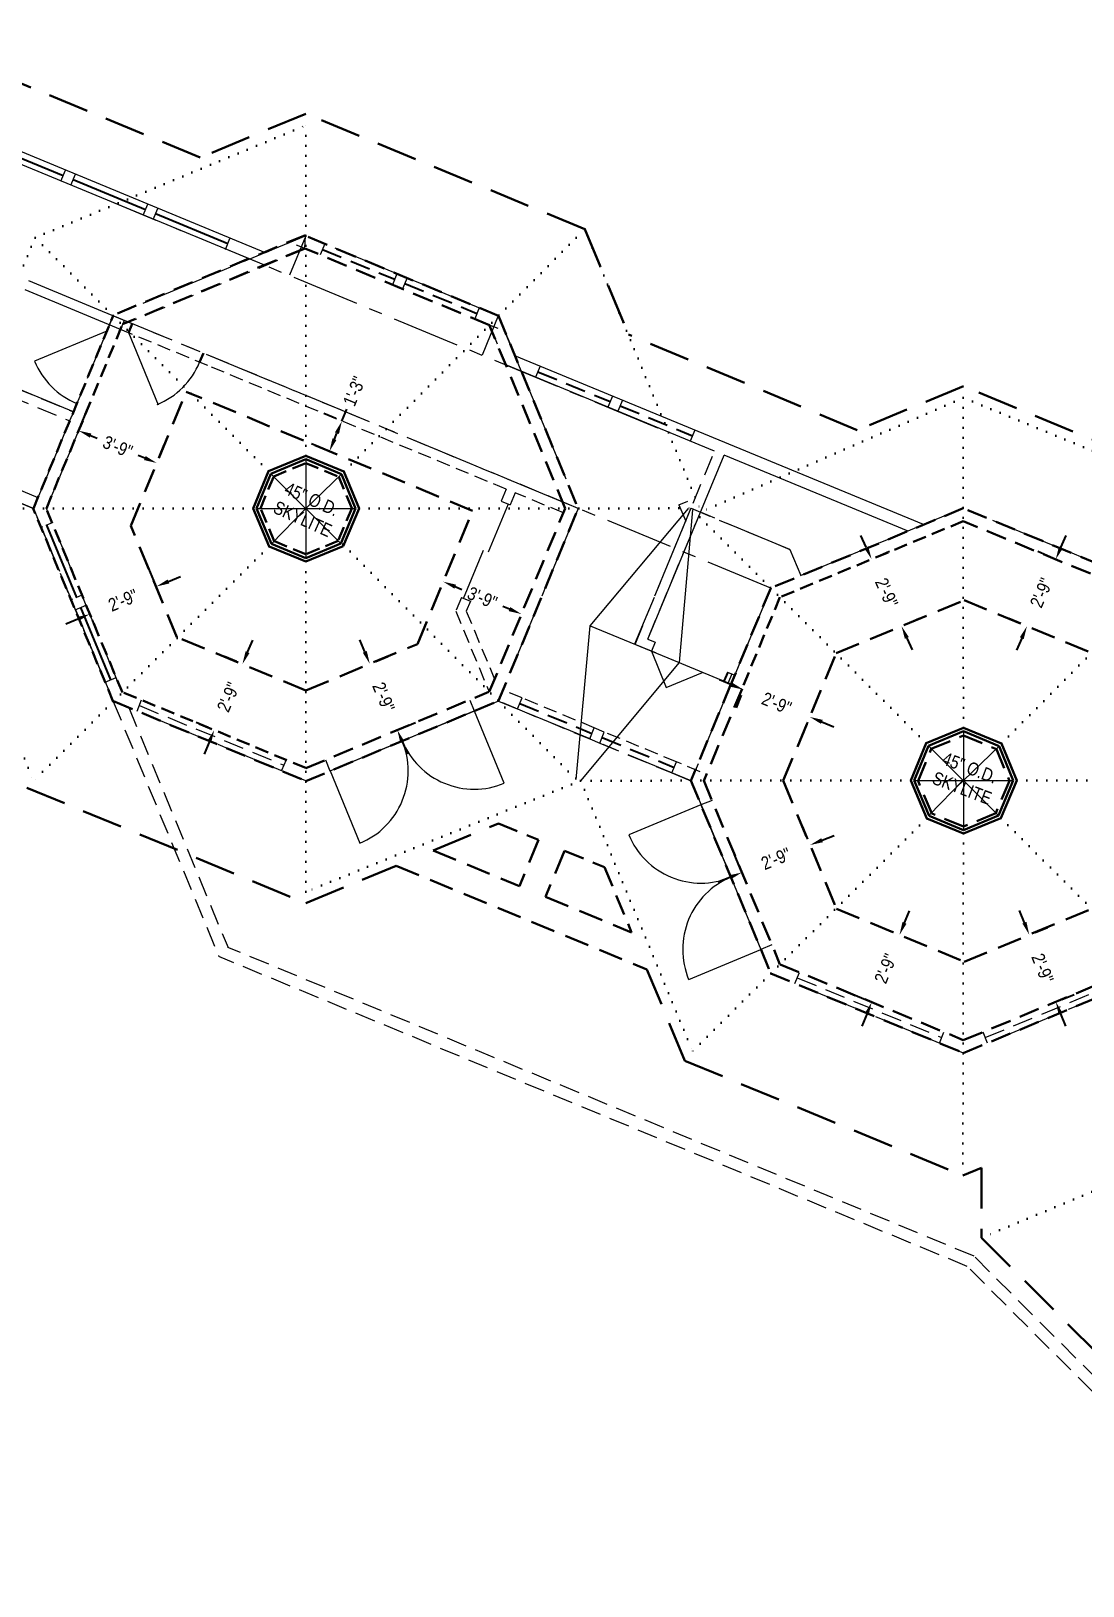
# Model space of a CAD drawing. Header units: inches. Extents: x 2775 to 14269, y 3393 to 7295.
# Drawn here: x 12681 to 13165, y 3393 to 4109 of the extents above; entities that cross this region are included whole.
import ezdxf

# ---------------------------------------------------------------- set-up
doc = ezdxf.new("R2010")
doc.units = ezdxf.units.IN
doc.header["$LTSCALE"] = 0.5
doc.header["$MEASUREMENT"] = 0
doc.header["$PDMODE"] = 1
for name, pattern in [('ACAD_ISO07W100', [3, 0, -3]), ('CENTER', [2, 1.25, -0.25, 0.25, -0.25]), ('HIDDEN', [0.375, 0.25, -0.125])]:
    doc.linetypes.add(name, pattern=pattern)
doc.layers.get('Defpoints').update_dxf_attribs({"linetype": 'CONTINUOUS'})
for name, color, linetype, lineweight in [('BALCONY', 3, 'CONTINUOUS', 30), ('DOORS', 7, 'CONTINUOUS', 9), ('FL JOISTS', 3, 'CONTINUOUS', 20), ('GRID', 1, 'CENTER', 20), ('INT WALLS', 7, 'HIDDEN', 9), ('LITE COVE', 7, 'HIDDEN', 30), ('ROOF BEAMS', 3, 'HIDDEN', 30), ('ROOFLINE', 7, 'HIDDEN', 30), ('SKYLITES', 3, 'CONTINUOUS', 30), ('WALL FRAMING', 7, 'CONTINUOUS', 9), ('WALLS', 7, 'HIDDEN', 9), ('WINDOWS', 5, 'HIDDEN', 9)]:
    doc.layers.add(name, color=color, linetype=linetype, lineweight=lineweight)
doc.layers.add('Dim', color=2, linetype='CONTINUOUS')
doc.layers.add('LOWER_TRUSS_DESIGN', color=7, linetype='CONTINUOUS')
doc.styles.add('ARCHENT', font='technical.ttf', dxfattribs={"height": 6})
doc.styles.add('ARCHENTLTD', font='technical.ttf', dxfattribs={"height": 6})
doc.dimstyles.new('ARCHENTLTD', dxfattribs={"dimtxt": 12, "dimasz": 6, "dimexe": 9, "dimexo": 3, "dimgap": 1, "dimtad": 0, "dimdec": 4, "dimzin": 1, "dimdsep": 46, "dimlunit": 4, "dimtxsty": 'ARCHENT', "dimcen": 6, "dimaunit": 1, "dimadec": 5, "dimazin": 0, "dimtfac": 1, "dimtdec": 4, "dimtofl": 0, "dimtmove": 0, "dimatfit": 3, "dimfxl": 1, "dimfrac": 2, "dimtolj": 1, "dimtzin": 0, "dimarcsym": 0})

# ---------------------------------------------------------------- blocks, each defined once
blk = doc.blocks.new('*D57')
at = {"layer": 'Defpoints', "color": 0, "linetype": 'Continuous', "ltscale": 2.5}
for p in [(13152.93, 3865.42), (13152.93, 3865.42), (13139.66, 3834.65)]:
    blk.add_point(p, dxfattribs=at)
at = {"layer": 'Dim', "color": 0, "linetype": 'Continuous', "lineweight": -2, "ltscale": 2.5}
for p, q in [((13155.3, 3870.93), (13157.68, 3876.44)), ((13150.17, 3866.61), (13144.66, 3868.98)), ((13136.91, 3835.83), (13131.4, 3838.21)), ((13137.29, 3829.14), (13134.91, 3823.63))]:
    blk.add_line(p, q, dxfattribs=at)
at = {"layer": 'Dim', "color": 0, "linetype": 'Continuous', "ltscale": 2.5}
for points in [[(13154.38, 3871.33), (13156.22, 3870.54), (13152.93, 3865.42)], [(13136.37, 3829.53), (13138.21, 3828.74), (13139.66, 3834.65)]]:
    blk.add_solid(points, dxfattribs=at)
at = {"layer": 'Dim', "color": 0, "linetype": 'Continuous', "ltscale": 2.5, "insert": (13146.3, 3850.03), "char_height": 6, "attachment_point": 5, "rotation": 66.68606, "style": 'ARCHENT'}
blk.add_mtext('\\A1;2\'-9"', dxfattribs=at)
blk = doc.blocks.new('*D58')
at = {"layer": 'Defpoints', "color": 0, "linetype": 'Continuous', "ltscale": 2.5}
for p in [(13068.12, 3865.49), (13068.12, 3865.49), (13081.91, 3834.68)]:
    blk.add_point(p, dxfattribs=at)
at = {"layer": 'Dim', "color": 0, "linetype": 'Continuous', "lineweight": -2, "ltscale": 2.5}
for p, q in [((13065.66, 3870.96), (13063.21, 3876.44)), ((13070.85, 3866.71), (13076.33, 3869.16)), ((13084.65, 3835.91), (13090.13, 3838.36)), ((13084.37, 3829.2), (13086.82, 3823.73))]:
    blk.add_line(p, q, dxfattribs=at)
at = {"layer": 'Dim', "color": 0, "linetype": 'Continuous', "ltscale": 2.5}
for points in [[(13066.58, 3871.37), (13064.75, 3870.55), (13068.12, 3865.49)], [(13085.28, 3829.61), (13083.45, 3828.8), (13081.91, 3834.68)]]:
    blk.add_solid(points, dxfattribs=at)
at = {"layer": 'Dim', "color": 0, "linetype": 'Continuous', "ltscale": 2.5, "insert": (13075.01, 3850.08), "char_height": 6, "attachment_point": 5, "rotation": 294.12483, "style": 'ARCHENT'}
blk.add_mtext('\\A1;2\'-9"', dxfattribs=at)
blk = doc.blocks.new('*D59')
at = {"layer": 'Defpoints', "color": 0, "linetype": 'Continuous', "ltscale": 2.5}
for p in [(13009.11, 3805.43), (13009.23, 3805.73), (13039.77, 3793.19)]:
    blk.add_point(p, dxfattribs=at)
at = {"layer": 'Dim', "color": 0, "linetype": 'Continuous', "lineweight": -2, "ltscale": 2.5}
for p, q in [((13003.56, 3807.71), (12998.01, 3809.99)), ((13008.09, 3802.96), (13005.69, 3797.11)), ((13038.63, 3790.42), (13036.23, 3784.57)), ((13045.2, 3790.61), (13050.75, 3788.33))]:
    blk.add_line(p, q, dxfattribs=at)
at = {"layer": 'Dim', "color": 0, "linetype": 'Continuous', "ltscale": 2.5}
for points in [[(13003.94, 3808.64), (13003.18, 3806.78), (13009.11, 3805.43)], [(13045.58, 3791.54), (13044.82, 3789.69), (13039.65, 3792.89)]]:
    blk.add_solid(points, dxfattribs=at)
at = {"layer": 'Dim', "color": 0, "linetype": 'Continuous', "ltscale": 2.5, "insert": (13024.38, 3799.16), "char_height": 6, "attachment_point": 5, "rotation": 337.67587, "style": 'ARCHENT'}
blk.add_mtext('\\A1;2\'-9"', dxfattribs=at)
blk = doc.blocks.new('*D60')
at = {"layer": 'Defpoints', "color": 0, "linetype": 'Continuous', "ltscale": 2.5}
for p in [(13039.81, 3733.77), (13008.4, 3721.28), (13008.45, 3721.15)]:
    blk.add_point(p, dxfattribs=at)
at = {"layer": 'Dim', "color": 0, "linetype": 'Continuous', "lineweight": -2, "ltscale": 2.5}
for p, q in [((13038.69, 3736.55), (13036.4, 3742.25)), ((13045.33, 3736.14), (13050.89, 3738.38)), ((13007.33, 3723.93), (13005.04, 3729.63)), ((13002.83, 3719.04), (12997.26, 3716.8))]:
    blk.add_line(p, q, dxfattribs=at)
at = {"layer": 'Dim', "color": 0, "linetype": 'Continuous', "ltscale": 2.5}
for points in [[(13044.95, 3737.07), (13045.7, 3735.22), (13039.76, 3733.9)], [(13002.46, 3719.97), (13003.2, 3718.12), (13008.4, 3721.28)]]:
    blk.add_solid(points, dxfattribs=at)
at = {"layer": 'Dim', "color": 0, "linetype": 'Continuous', "ltscale": 2.5, "insert": (13024.08, 3727.59), "char_height": 6, "attachment_point": 5, "rotation": 21.91877, "style": 'ARCHENT'}
blk.add_mtext('\\A1;2\'-9"', dxfattribs=at)
blk = doc.blocks.new('*D61')
at = {"layer": 'Defpoints', "color": 0, "linetype": 'Continuous', "ltscale": 2.5}
for p in [(13080.97, 3692.53), (13080.97, 3692.53), (13068.15, 3661.58)]:
    blk.add_point(p, dxfattribs=at)
at = {"layer": 'Dim', "color": 0, "linetype": 'Continuous', "lineweight": -2, "ltscale": 2.5}
for p, q in [((13083.26, 3698.08), (13085.56, 3703.62)), ((13078.2, 3693.68), (13072.65, 3695.97)), ((13065.38, 3662.73), (13059.84, 3665.03)), ((13065.86, 3656.04), (13063.56, 3650.5))]:
    blk.add_line(p, q, dxfattribs=at)
at = {"layer": 'Dim', "color": 0, "linetype": 'Continuous', "ltscale": 2.5}
for points in [[(13082.34, 3698.46), (13084.19, 3697.69), (13080.97, 3692.53)], [(13064.94, 3656.42), (13066.78, 3655.66), (13068.15, 3661.58)]]:
    blk.add_solid(points, dxfattribs=at)
at = {"layer": 'Dim', "color": 0, "linetype": 'Continuous', "ltscale": 2.5, "insert": (13074.56, 3677.06), "char_height": 6, "attachment_point": 5, "rotation": 67.51114, "style": 'ARCHENT'}
blk.add_mtext('\\A1;2\'-9"', dxfattribs=at)
blk = doc.blocks.new('*D62')
at = {"layer": 'Defpoints', "color": 0, "linetype": 'Continuous', "ltscale": 2.5}
for p in [(13140.73, 3692.6), (13152.97, 3661.75), (13152.97, 3661.75)]:
    blk.add_point(p, dxfattribs=at)
at = {"layer": 'Dim', "color": 0, "linetype": 'Continuous', "lineweight": -2, "ltscale": 2.5}
for p, q in [((13138.51, 3698.18), (13136.3, 3703.76)), ((13143.52, 3693.71), (13149.09, 3695.92)), ((13155.76, 3662.86), (13161.34, 3665.07)), ((13155.18, 3656.17), (13157.4, 3650.6))]:
    blk.add_line(p, q, dxfattribs=at)
at = {"layer": 'Dim', "color": 0, "linetype": 'Continuous', "ltscale": 2.5}
for points in [[(13139.44, 3698.55), (13137.58, 3697.81), (13140.73, 3692.6)], [(13156.11, 3656.54), (13154.25, 3655.8), (13152.97, 3661.75)]]:
    blk.add_solid(points, dxfattribs=at)
at = {"layer": 'Dim', "color": 0, "linetype": 'Continuous', "ltscale": 2.5, "insert": (13146.85, 3677.18), "char_height": 6, "attachment_point": 5, "rotation": 291.64589, "style": 'ARCHENT'}
blk.add_mtext('\\A1;2\'-9"', dxfattribs=at)
blk = doc.blocks.new('*D66')
at = {"layer": 'Defpoints', "color": 0, "linetype": 'Continuous', "ltscale": 2.5}
for p in [(12702.9, 3924.68), (12702.9, 3924.68), (12738.93, 3909.76)]:
    blk.add_point(p, dxfattribs=at)
at = {"layer": 'Dim', "color": 0, "linetype": 'Continuous', "lineweight": -2, "ltscale": 2.5}
for p, q in [((12704.05, 3927.45), (12706.34, 3932.99)), ((12708.44, 3922.38), (12711.44, 3921.14)), ((12740.08, 3912.53), (12742.37, 3918.08)), ((12733.39, 3912.06), (12730.39, 3913.3))]:
    blk.add_line(p, q, dxfattribs=at)
at = {"layer": 'Dim', "color": 0, "linetype": 'Continuous', "ltscale": 2.5}
for points in [[(12708.83, 3923.31), (12708.06, 3921.46), (12702.9, 3924.68)], [(12733.77, 3912.98), (12733.01, 3911.13), (12738.93, 3909.76)]]:
    blk.add_solid(points, dxfattribs=at)
at = {"layer": 'Dim', "color": 0, "linetype": 'Continuous', "ltscale": 2.5, "insert": (12720.92, 3917.22), "char_height": 6, "attachment_point": 5, "rotation": 337.515, "style": 'ARCHENT'}
blk.add_mtext('\\A1;3\'-9"', dxfattribs=at)
blk = doc.blocks.new('*D68')
at = {"layer": 'Defpoints', "color": 0, "linetype": 'Continuous', "ltscale": 2.5}
for p in [(12778.36, 3817.18), (12765.38, 3786.83), (12765.38, 3786.83)]:
    blk.add_point(p, dxfattribs=at)
at = {"layer": 'Dim', "color": 0, "linetype": 'Continuous', "lineweight": -2, "ltscale": 2.5}
for p, q in [((12780.72, 3822.7), (12783.08, 3828.21)), ((12775.6, 3818.36), (12770.08, 3820.72)), ((12762.63, 3788.01), (12757.11, 3790.37)), ((12763.02, 3781.32), (12760.67, 3775.8))]:
    blk.add_line(p, q, dxfattribs=at)
at = {"layer": 'Dim', "color": 0, "linetype": 'Continuous', "ltscale": 2.5}
for points in [[(12779.8, 3823.09), (12781.64, 3822.3), (12778.36, 3817.18)], [(12762.11, 3781.71), (12763.94, 3780.92), (12765.38, 3786.83)]]:
    blk.add_solid(points, dxfattribs=at)
at = {"layer": 'Dim', "color": 0, "linetype": 'Continuous', "ltscale": 2.5, "insert": (12771.87, 3802.01), "char_height": 6, "attachment_point": 5, "rotation": 66.84842, "style": 'ARCHENT'}
blk.add_mtext('\\A1;2\'-9"', dxfattribs=at)
blk = doc.blocks.new('*D70')
at = {"layer": 'Defpoints', "color": 0, "linetype": 'Continuous', "ltscale": 2.5}
for p in [(12870.83, 3855.15), (12906.87, 3840.23), (12906.87, 3840.23)]:
    blk.add_point(p, dxfattribs=at)
at = {"layer": 'Dim', "color": 0, "linetype": 'Continuous', "lineweight": -2, "ltscale": 2.5}
for p, q in [((12871.98, 3857.93), (12874.28, 3863.47)), ((12876.38, 3852.86), (12879.37, 3851.62)), ((12901.32, 3842.53), (12898.33, 3843.77)), ((12908.01, 3843), (12910.31, 3848.55))]:
    blk.add_line(p, q, dxfattribs=at)
at = {"layer": 'Dim', "color": 0, "linetype": 'Continuous', "ltscale": 2.5}
for points in [[(12876.76, 3853.78), (12876, 3851.93), (12870.83, 3855.15)], [(12901.71, 3843.45), (12900.94, 3841.6), (12906.87, 3840.23)]]:
    blk.add_solid(points, dxfattribs=at)
at = {"layer": 'Dim', "color": 0, "linetype": 'Continuous', "ltscale": 2.5, "insert": (12888.85, 3847.69), "char_height": 6, "attachment_point": 5, "rotation": 337.50472, "style": 'ARCHENT'}
blk.add_mtext('\\A1;3\'-9"', dxfattribs=at)
blk = doc.blocks.new('*D71')
at = {"layer": 'Defpoints', "color": 0, "linetype": 'Continuous', "ltscale": 2.5}
for p in [(12824.18, 3929.06), (12824.18, 3929.06), (12818.44, 3915.19)]:
    blk.add_point(p, dxfattribs=at)
at = {"layer": 'Dim', "color": 0, "linetype": 'Continuous', "lineweight": -2, "ltscale": 2.5}
for p, q in [((12821.41, 3930.2), (12815.86, 3932.5)), ((12824.18, 3929.06), (12826.47, 3934.6)), ((12820.73, 3920.73), (12821.88, 3923.51)), ((12815.67, 3916.34), (12810.12, 3918.63))]:
    blk.add_line(p, q, dxfattribs=at)
at = {"layer": 'Dim', "color": 0, "linetype": 'Continuous', "ltscale": 2.5}
for points in [[(12820.96, 3923.9), (12822.81, 3923.13), (12824.18, 3929.06)], [(12819.81, 3921.12), (12821.66, 3920.35), (12818.44, 3915.19)]]:
    blk.add_solid(points, dxfattribs=at)
at = {"layer": 'Dim', "color": 0, "linetype": 'Continuous', "ltscale": 2.5, "insert": (12829.87, 3942.81), "char_height": 6, "attachment_point": 5, "rotation": 67.51507, "style": 'ARCHENT'}
blk.add_mtext('\\A1;1\'-3"', dxfattribs=at)
blk = doc.blocks.new('*D72')
at = {"layer": 'Defpoints', "color": 0, "linetype": 'Continuous', "ltscale": 2.5}
for p in [(12837.02, 3817.3), (12837.02, 3817.3), (12849.71, 3786.84)]:
    blk.add_point(p, dxfattribs=at)
at = {"layer": 'Dim', "color": 0, "linetype": 'Continuous', "lineweight": -2, "ltscale": 2.5}
for p, q in [((12834.71, 3822.84), (12832.4, 3828.38)), ((12839.79, 3818.45), (12845.33, 3820.76)), ((12852.48, 3787.99), (12858.02, 3790.3)), ((12852.01, 3781.3), (12854.32, 3775.76))]:
    blk.add_line(p, q, dxfattribs=at)
at = {"layer": 'Dim', "color": 0, "linetype": 'Continuous', "ltscale": 2.5}
for points in [[(12835.63, 3823.22), (12833.79, 3822.46), (12837.02, 3817.3)], [(12852.94, 3781.68), (12851.09, 3780.91), (12849.71, 3786.84)]]:
    blk.add_solid(points, dxfattribs=at)
at = {"layer": 'Dim', "color": 0, "linetype": 'Continuous', "ltscale": 2.5, "insert": (12843.36, 3802.07), "char_height": 6, "attachment_point": 5, "rotation": 292.61283, "style": 'ARCHENT'}
blk.add_mtext('\\A1;2\'-9"', dxfattribs=at)
blk = doc.blocks.new('*D73')
at = {"layer": 'Defpoints', "color": 0, "linetype": 'Continuous', "ltscale": 2.5}
for p in [(12738.74, 3852.93), (12708.08, 3840.23), (12708.08, 3840.23)]:
    blk.add_point(p, dxfattribs=at)
at = {"layer": 'Dim', "color": 0, "linetype": 'Continuous', "lineweight": -2, "ltscale": 2.5}
for p, q in [((12737.59, 3855.7), (12735.29, 3861.25)), ((12744.28, 3855.23), (12749.82, 3857.53)), ((12702.54, 3837.94), (12697, 3835.64)), ((12709.23, 3837.46), (12711.53, 3831.92))]:
    blk.add_line(p, q, dxfattribs=at)
at = {"layer": 'Dim', "color": 0, "linetype": 'Continuous', "ltscale": 2.5}
for points in [[(12743.9, 3856.15), (12744.66, 3854.31), (12738.74, 3852.93)], [(12702.16, 3838.86), (12702.92, 3837.01), (12708.08, 3840.23)]]:
    blk.add_solid(points, dxfattribs=at)
at = {"layer": 'Dim', "color": 0, "linetype": 'Continuous', "ltscale": 2.5, "insert": (12723.41, 3846.58), "char_height": 6, "attachment_point": 5, "rotation": 22.50472, "style": 'ARCHENT'}
blk.add_mtext('\\A1;2\'-9"', dxfattribs=at)

msp = doc.modelspace()

# ---------------------------------------------------------------- linework, layer by layer
at = {"layer": 'BALCONY', "color": 3, "linetype": 'HIDDEN', "lineweight": 20, "ltscale": 75}
for p, q in [((12718.87322, 3800.01452), (12767.52743, 3682.4716)), ((13112.18173, 3539.93876), (12767.46679, 3682.61812)), ((13259.38247, 3392.8818), (13112.18173, 3539.93876))]:
    msp.add_line(p, q, dxfattribs=at)
at = {"layer": 'BALCONY', "linetype": 'HIDDEN', "lineweight": 20, "ltscale": 75}
for p, q in [((12725.99813, 3797.18225), (12771.73564, 3686.68573)), ((13115.2954, 3544.6025), (12771.67671, 3686.82812)), ((13261.65796, 3398.38291), (13115.2954, 3544.6025))]:
    msp.add_line(p, q, dxfattribs=at)
at = {"layer": 'DOORS', "ltscale": 50}
for p, q in [((12715.87957, 3970.40855), (12682.62005, 3956.63161)), ((12725.84966, 3969.77835), (12739.62661, 3936.51882)), ((12966.75215, 3823.11289), (12973.58558, 3806.46026)), ((12973.58558, 3806.46026), (12990.23822, 3813.2937))]:
    msp.add_line(p, q, dxfattribs=at)
at = {"layer": 'DOORS', "color": 7, "ltscale": 50}
for p, q in [((12900.69942, 3890.89732), (12891.52085, 3868.7218)), ((12889.2235, 3869.44013), (12880.04493, 3847.2646))]:
    msp.add_line(p, q, dxfattribs=at)
at = {"layer": 'DOORS', "lineweight": 20, "ltscale": 75}
for p, q in [((12818.70489, 3768.01435), (12885.13019, 3795.68199)), ((12989.55145, 3752.38777), (13017.13028, 3685.87906))]:
    msp.add_line(p, q, dxfattribs=at)
at = {"layer": 'DOORS', "ltscale": 75}
for p, q in [((12898.95527, 3762.32997), (12885.17035, 3795.58496)), ((12818.70489, 3768.01435), (12832.49059, 3734.75748)), ((12989.55145, 3752.38777), (12956.29542, 3738.60242)), ((12983.87289, 3672.08754), (13017.12893, 3685.8729))]:
    msp.add_line(p, q, dxfattribs=at)
at = {"layer": 'DOORS', "lineweight": 9, "ltscale": 75}
for centre, radius, start, end in [((12715.87957, 3970.40855), 35.99772, 202.50058424, 247.50420705), ((12725.38767, 3969.96957), 35.99772, 292.50058424, 337.50420705), ((12818.70489, 3768.01435), 36.0009, 292.51507455, 22.54463878), ((12885.17457, 3795.57505), 35.95611, 202.49660489, 292.51490964), ((12989.55145, 3752.38777), 36, 202.51507455, 292.51634347), ((13017.12216, 3685.8757), 36, 112.51380562, 202.5233185)]:
    msp.add_arc(centre, radius, start, end, dxfattribs=at)
at = {"layer": 'FL JOISTS', "color": 7, "linetype": 'Continuous', "lineweight": 20, "ltscale": 25}
for p, q in [((12938.54432, 3834.7807), (12983.86375, 3888.90621)), ((12985.68619, 3888.15189), (12979.4468, 3817.90939)), ((12932.11674, 3764.09749), (12938.54432, 3834.7807)), ((12938.54432, 3834.7807), (12979.4468, 3817.90939)), ((12979.4468, 3817.90939), (12934.10931, 3763.54158))]:
    msp.add_line(p, q, dxfattribs=at)
at = {"layer": 'GRID', "ltscale": 50}
for p, q in [((12969.64769, 3925.81412), (12719.06691, 4029.56238)), ((12807.506, 4014.28416), (12718.83752, 3977.52914)), ((12807.506, 4014.28416), (12800.03181, 3996.25234)), ((12896.20311, 3977.5851), (12807.506, 4014.28416)), ((12718.83752, 3977.52914), (12682.10673, 3888.81889)), ((13021.6668, 3852.18648), (12718.83752, 3977.52914)), ((12896.20311, 3977.5851), (12888.69425, 3959.46963)), ((12896.20311, 3977.5851), (12932.9647, 3888.90075)), ((12700.5358, 3933.3278), (12611.8351, 3970.05674)), ((12682.10673, 3888.81889), (12593.71493, 3925.40472)), ((12682.10673, 3888.81889), (12718.86832, 3800.13454)), ((12932.9647, 3888.90075), (12896.24978, 3800.19707)), ((12933.25943, 3889.12409), (12933.25943, 3889.1241)), ((12984.93699, 3888.92992), (12958.99556, 3826.34504)), ((13030.53612, 3870.01257), (12984.93699, 3888.92992)), ((13110.35115, 3888.94808), (13021.6668, 3852.18648)), ((13199.08748, 3852.31667), (13110.35115, 3888.94808)), ((13030.53612, 3870.01257), (13035.51599, 3857.98177)), ((13021.6668, 3852.18648), (12984.95187, 3763.4828)), ((13003.36891, 3807.97857), (12959.16877, 3826.27325)), ((12807.572, 3763.41961), (12718.86832, 3800.13454)), ((12896.25635, 3800.18121), (12807.572, 3763.41961)), ((12984.96003, 3763.46628), (12896.25635, 3800.18121)), ((12984.96003, 3763.46628), (13021.71505, 3674.7978)), ((13110.4546, 3638.17733), (13021.71505, 3674.7978)), ((13199.13839, 3674.93227), (13110.4546, 3638.17733))]:
    msp.add_line(p, q, dxfattribs=at)
at = {"layer": 'INT WALLS', "linetype": 'Continuous', "ltscale": 50}
msp.add_line((12725.84135, 3969.75827), (12678.31755, 3989.42862), dxfattribs=at)
at = {"layer": 'INT WALLS', "linetype": 'Continuous', "ltscale": 75}
for p, q in [((12727.60275, 3973.90021), (12680.03887, 3993.58733)), ((12965.04943, 3828.70773), (13000.1786, 3913.38443))]:
    msp.add_line(p, q, dxfattribs=at)
at = {"layer": 'INT WALLS', "ltscale": 75}
for p, q in [((12927.88238, 3891.00313), (12723.90776, 3975.42932)), ((12898.31366, 3972.49587), (12904.3773, 3957.83399)), ((12605.98401, 3967.60882), (12698.84368, 3929.15774)), ((12607.67605, 3971.77872), (12700.56527, 3933.3154)), ((12959.16714, 3826.27221), (12995.74592, 3915.21526)), ((12897.53332, 3892.20089), (12901.69123, 3890.47991)), ((12979.39483, 3890.52647), (12983.55106, 3892.25151)), ((12979.39483, 3890.52647), (12982.50843, 3883.02475)), ((12984.97574, 3888.91385), (13030.53612, 3870.01257)), ((12965.05063, 3828.70773), (12987.56165, 3882.96917)), ((12879.17619, 3847.84984), (12883.3341, 3846.12886)), ((12966.70753, 3823.12552), (12959.16714, 3826.27221)), ((12966.70872, 3823.12551), (12959.16834, 3826.27221)), ((12965.04943, 3828.70773), (12968.43721, 3827.30551)), ((12965.05063, 3828.70773), (12968.4384, 3827.30551)), ((12968.4384, 3827.30551), (12966.71742, 3823.1476)), ((13003.31559, 3807.84904), (12999.93174, 3809.26116)), ((13001.70169, 3813.53766), (12999.98071, 3809.37975)), ((13003.3539, 3807.94516), (13000.27807, 3809.22874)), ((13001.70169, 3813.53766), (13005.08946, 3812.13544)), ((13002.00853, 3813.40986), (13005.08816, 3812.13519))]:
    msp.add_line(p, q, dxfattribs=at)
at = {"layer": 'INT WALLS', "ltscale": 50}
for p, q in [((12762.42646, 3954.61599), (12722.18678, 3971.27141)), ((12899.82797, 3897.74477), (12762.42646, 3954.61599)), ((12926.1614, 3886.84522), (12903.98588, 3896.02379))]:
    msp.add_line(p, q, dxfattribs=at)
at = {"layer": 'INT WALLS', "color": 7, "ltscale": 50}
for p, q in [((12899.82797, 3897.74477), (12897.53332, 3892.20089)), ((12903.98588, 3896.02379), (12901.69123, 3890.47991)), ((12879.17619, 3847.84984), (12876.59555, 3841.61499)), ((12883.3341, 3846.12886), (12881.46631, 3841.61627)), ((12876.59555, 3841.61499), (12892.02943, 3804.382)), ((12881.46631, 3841.61627), (12894.46327, 3810.26218))]:
    msp.add_line(p, q, dxfattribs=at)
at = {"layer": 'LITE COVE', "linetype": 'ACAD_ISO07W100', "lineweight": 30, "ltscale": 3}
for p, q in [((12682.86113, 4013.49412), (12807.4911, 4065.15597)), ((12935.99583, 4017.38413), (12989.28501, 3888.15189)), ((12682.86113, 4013.49412), (12631.23429, 3888.8055)), ((13110.33905, 3939.80033), (12989.28501, 3887.1261)), ((13110.33905, 3939.80033), (13240.48585, 3886.41896)), ((12631.23429, 3888.8055), (12682.14099, 3763.38579)), ((12934.10931, 3763.54158), (12807.58053, 3712.35247)), ((12934.10931, 3763.54158), (12985.67729, 3638.97041))]:
    msp.add_line(p, q, dxfattribs=at)
at = {"layer": 'LITE COVE', "color": 7, "linetype": 'ACAD_ISO07W100', "lineweight": 30, "ltscale": 3}
for p, q in [((12807.52434, 3913.11015), (12807.4911, 4065.15597)), ((12825.12746, 3905.8241), (12935.99583, 4017.38413)), ((12790.36266, 3905.98787), (12682.86113, 4013.49412)), ((13110.37506, 3787.89907), (13110.33905, 3939.80033)), ((12783.26994, 3888.84823), (12631.23429, 3888.8055)), ((12832.12934, 3888.85584), (12984.97574, 3888.91385)), ((13093.21337, 3780.77678), (12985.68619, 3888.15189)), ((13127.94701, 3780.62591), (13235.08741, 3888.30273)), ((12824.66946, 3872.23719), (12932.11674, 3764.09749)), ((12790.65597, 3871.38972), (12682.14099, 3763.38579)), ((12807.58053, 3712.35247), (12807.54728, 3864.39828)), ((13086.14962, 3763.56867), (12934.10931, 3763.54158)), ((13134.98006, 3763.64475), (13284.56153, 3763.65011)), ((13093.51664, 3746.17451), (12985.67729, 3638.97041)), ((13127.66993, 3746.35524), (13233.5856, 3640.49169)), ((13110.398, 3739.1872), (13110.16935, 3581.77107)), ((13331.03461, 3641.22483), (13118.74041, 3553.1724))]:
    msp.add_line(p, q, dxfattribs=at)
at = {"layer": 'LITE COVE', "ltscale": 90}
for p, q in [((12726.96641, 3880.86924), (12752.52029, 3942.57614)), ((12858.93994, 3826.43214), (12884.35491, 3887.8036)), ((12748.17921, 3829.66895), (12726.96641, 3880.86924)), ((12807.63187, 3805.06117), (12748.17921, 3829.66895)), ((12807.63187, 3805.06117), (12858.93994, 3826.43214))]:
    msp.add_line(p, q, dxfattribs=at)
at = {"layer": 'ROOF BEAMS', "ltscale": 75}
for p, q in [((12807.34327, 4014.67368), (12718.96195, 3977.83875)), ((12806.96125, 4008.55591), (12723.1744, 3973.63583)), ((12927.01467, 3888.88519), (12892.02183, 3973.34568)), ((12896.2201, 3977.58186), (12932.96314, 3888.89698)), ((12892.0186, 3804.37751), (12927.01467, 3888.88519)), ((12896.20834, 3800.06323), (12932.96427, 3888.89971)), ((13110.35219, 3888.94765), (13021.66637, 3852.18544)), ((13199.09062, 3852.31537), (13110.35115, 3888.94808)), ((13194.88039, 3848.10319), (13110.35654, 3882.99564)), ((13021.66637, 3852.18544), (13003.30659, 3807.82799)), ((13003.35865, 3807.95378), (12984.9468, 3763.47054)), ((12807.5379, 3769.27386), (12891.87593, 3804.40255)), ((13008.44054, 3805.85036), (12990.90525, 3763.4849)), ((12719.0054, 3800.07658), (12807.53732, 3763.43274)), ((12807.53731, 3763.31559), (12896.07729, 3800.19449)), ((13095.60627, 3778.20781), (13110.37673, 3784.33771)), ((13110.37673, 3784.33771), (13125.58441, 3778.04314)), ((13089.50826, 3763.47187), (13095.60627, 3778.20781)), ((13125.58441, 3778.04314), (13131.59349, 3763.48081)), ((12984.90361, 3763.57351), (13021.71613, 3674.79695)), ((12990.85616, 3763.57725), (13025.93225, 3678.98824)), ((13095.88564, 3748.39752), (13089.50826, 3763.47187)), ((13131.59349, 3763.48081), (13125.29011, 3748.57239)), ((13110.39649, 3742.39138), (13095.88564, 3748.39752)), ((13125.29011, 3748.57239), (13110.39649, 3742.39138)), ((13110.36492, 3644.09371), (13260.89574, 3706.47331)), ((13025.94502, 3679.00093), (13110.36494, 3644.16422)), ((13021.71554, 3674.79637), (13110.36287, 3638.21518)), ((13110.36285, 3638.13931), (13194.69957, 3673.08824))]:
    msp.add_line(p, q, dxfattribs=at)
at = {"layer": 'ROOF BEAMS', "lineweight": 20, "ltscale": 75}
for p, q in [((12807.55976, 4008.3532), (12723.04312, 3973.32169)), ((12807.50557, 4014.28312), (12806.95397, 4014.51143))]:
    msp.add_line(p, q, dxfattribs=at)
at = {"layer": 'ROOF BEAMS', "linetype": 'Continuous', "lineweight": 20, "ltscale": 150}
msp.add_line((12807.22977, 4014.39728), (12806.96125, 4008.55591), dxfattribs=at)
at = {"layer": 'ROOF BEAMS', "ltscale": 76}
for p, q in [((12896.35983, 3977.50587), (12807.50222, 4014.28451)), ((12892.16856, 3973.28815), (12807.50352, 4008.33146))]:
    msp.add_line(p, q, dxfattribs=at)
at = {"layer": 'ROOF BEAMS', "ltscale": 50}
for p, q in [((12682.09768, 3888.8198), (12718.83104, 3977.52263)), ((12688.0477, 3888.82147), (12723.03808, 3973.3154)), ((12792.75547, 3903.59748), (12807.52593, 3909.72739)), ((12807.52593, 3909.72739), (12822.73361, 3903.43282)), ((12786.65746, 3888.86155), (12792.75547, 3903.59748)), ((12822.73361, 3903.43282), (12828.7427, 3888.87049)), ((12718.83853, 3799.9105), (12682.00253, 3888.81977)), ((12723.05115, 3804.10329), (12687.95157, 3888.82144)), ((12793.03484, 3873.7872), (12786.65746, 3888.86155)), ((12828.7427, 3888.87049), (12822.43931, 3873.96207)), ((13110.35654, 3882.99564), (13025.877, 3847.97702)), ((12807.54569, 3867.78105), (12793.03484, 3873.7872)), ((12822.43931, 3873.96207), (12807.54569, 3867.78105)), ((13025.877, 3847.97702), (13008.43887, 3805.84632)), ((12807.53791, 3769.38501), (12723.22944, 3804.28074))]:
    msp.add_line(p, q, dxfattribs=at)
at = {"layer": 'ROOFLINE', "linetype": 'HIDDEN', "ltscale": 150}
for p, q in [((12758.84439, 4050.40339), (12617.95532, 4108.58992)), ((12807.50349, 4070.57365), (12758.84439, 4050.40339)), ((12935.99583, 4017.38413), (12807.50349, 4070.57365)), ((12935.99583, 4017.38413), (12956.13602, 3968.92042)), ((13061.53383, 3924.95444), (12956.13602, 3968.92042)), ((13110.42021, 3945.1069), (13061.53383, 3924.95444)), ((13186.86049, 3913.61791), (13110.42021, 3945.1069)), ((12679.09664, 3760.31677), (12807.53166, 3707.15683)), ((12982.05979, 3634.63674), (12964.67753, 3676.62652)), ((12982.05979, 3634.63674), (13110.16935, 3581.77107)), ((13110.16935, 3581.77107), (13118.7247, 3585.31639)), ((13118.7247, 3585.31639), (13118.74041, 3553.1724)), ((13118.74041, 3553.1724), (13265.19672, 3406.93004))]:
    msp.add_line(p, q, dxfattribs=at)
at = {"layer": 'ROOFLINE', "ltscale": 90}
for p, q in [((12884.35491, 3887.8036), (12752.52029, 3942.57614)), ((13051.86391, 3822.2019), (13110.69557, 3846.62001)), ((13110.69557, 3846.62001), (13169.55609, 3822.28842)), ((13027.43374, 3763.59571), (13051.86391, 3822.2019)), ((13027.43374, 3763.59571), (13051.95391, 3704.51814)), ((13051.95391, 3704.51814), (13110.81443, 3680.18655)), ((13110.81443, 3680.18655), (13169.70639, 3704.62969))]:
    msp.add_line(p, q, dxfattribs=at)
at = {"layer": 'ROOFLINE', "ltscale": 150}
for p, q in [((12866.22703, 3731.43392), (12896.29058, 3743.86856)), ((12807.53166, 3707.15683), (12849.16486, 3724.37681))]:
    msp.add_line(p, q, dxfattribs=at)
at = {"layer": 'ROOFLINE', "linetype": 'HIDDEN', "ltscale": 75}
for p, q in [((12896.29058, 3743.86856), (12914.72972, 3736.23583)), ((12926.74879, 3731.28183), (12945.17231, 3723.65556)), ((12945.17231, 3723.65556), (12957.61136, 3693.65773))]:
    msp.add_line(p, q, dxfattribs=at)
at = {"layer": 'ROOFLINE', "linetype": 'HIDDEN', "ltscale": 90}
for p, q in [((12914.72972, 3736.23583), (12905.95584, 3715.01094)), ((12866.22703, 3731.43392), (12905.95584, 3715.01094)), ((12926.74879, 3731.28183), (12917.96982, 3710.04464)), ((12917.96982, 3710.04464), (12957.61136, 3693.65773))]:
    msp.add_line(p, q, dxfattribs=at)
at = {"layer": 'ROOFLINE', "linetype": 'HIDDEN', "lineweight": 30, "ltscale": 90}
msp.add_line((12849.16486, 3724.37681), (12964.67753, 3676.62652), dxfattribs=at)
at = {"layer": 'SKYLITES', "linetype": 'Continuous', "ltscale": 75}
for p, q in [((12790.36266, 3905.98787), (12807.52434, 3913.11015)), ((12791.51121, 3904.84048), (12807.52511, 3911.48643)), ((12807.52434, 3913.11015), (12825.12746, 3905.8241)), ((12807.52511, 3911.48643), (12823.97841, 3904.67629)), ((12783.26994, 3888.84823), (12790.36266, 3905.98787)), ((12784.89595, 3888.85462), (12791.51121, 3904.84048)), ((12823.97841, 3904.67629), (12830.50375, 3888.86287)), ((12825.12746, 3905.8241), (12832.12934, 3888.85584)), ((12790.65597, 3871.38972), (12783.26994, 3888.84823)), ((12791.79783, 3872.54051), (12784.89595, 3888.85462)), ((12830.50375, 3888.86287), (12823.67686, 3872.71628)), ((12832.12934, 3888.85584), (12824.81922, 3871.56633)), ((12807.54652, 3866.02201), (12791.79783, 3872.54051)), ((12823.67686, 3872.71628), (12807.54652, 3866.02201)), ((12807.54728, 3864.39828), (12790.65597, 3871.38972)), ((12824.81922, 3871.56633), (12807.54728, 3864.39828)), ((13093.21337, 3780.77678), (13110.37506, 3787.89907)), ((13094.36192, 3779.6294), (13110.37582, 3786.27534)), ((13110.37506, 3787.89907), (13127.97817, 3780.61301)), ((13110.37582, 3786.27534), (13126.82912, 3779.4652)), ((13086.12065, 3763.63714), (13093.21337, 3780.77678)), ((13087.74666, 3763.64354), (13094.36192, 3779.6294)), ((13126.82912, 3779.4652), (13133.35447, 3763.65178)), ((13127.97817, 3780.61301), (13134.98006, 3763.64475)), ((13093.50668, 3746.17863), (13086.12065, 3763.63714)), ((13094.64854, 3747.32942), (13087.74666, 3763.64354)), ((13133.35447, 3763.65178), (13126.52758, 3747.50519)), ((13134.98006, 3763.64475), (13127.66993, 3746.35524)), ((13110.398, 3739.1872), (13093.50668, 3746.17863)), ((13110.39723, 3740.81092), (13094.64854, 3747.32942)), ((13126.52758, 3747.50519), (13110.39723, 3740.81092)), ((13127.66993, 3746.35524), (13110.398, 3739.1872))]:
    msp.add_line(p, q, dxfattribs=at)
at = {"layer": 'SKYLITES', "color": 5, "linetype": 'Continuous', "lineweight": 9, "ltscale": 150}
for p, q in [((12807.52511, 3911.48643), (12807.54652, 3866.02201)), ((12791.51121, 3904.84048), (12823.67686, 3872.71628)), ((12807.53577, 3888.83657), (12823.97841, 3904.67629)), ((12784.89595, 3888.85462), (12830.50375, 3888.86287)), ((12791.79783, 3872.54051), (12807.53577, 3888.83657)), ((13110.37582, 3786.27534), (13110.39723, 3740.81092)), ((13094.36192, 3779.6294), (13126.52758, 3747.50519)), ((13110.38649, 3763.62548), (13126.82912, 3779.4652)), ((13087.74666, 3763.64354), (13133.35447, 3763.65178)), ((13094.64864, 3747.64788), (13110.38658, 3763.94394))]:
    msp.add_line(p, q, dxfattribs=at)
at = {"layer": 'WALL FRAMING', "lineweight": 20, "ltscale": 75}
for p, q in [((12723.90656, 3975.42932), (12722.19389, 3971.29148)), ((13002.00853, 3813.40986), (13000.29586, 3809.27202)), ((13003.70228, 3812.70911), (13001.98961, 3808.57126))]:
    msp.add_line(p, q, dxfattribs=at)
at = {"layer": 'WALL FRAMING', "linetype": 'HIDDEN', "lineweight": 20, "ltscale": 25}
for p, q in [((12690.66896, 3882.18669), (12685.59138, 3880.0808)), ((12704.45461, 3848.93077), (12699.37703, 3846.82488))]:
    msp.add_line(p, q, dxfattribs=at)
at = {"layer": 'WALLS', "color": 4, "linetype": 'Continuous', "ltscale": 50}
for p, q in [((12788.94198, 4006.58947), (12571.5696, 4096.36325)), ((12788.98107, 4000.61528), (12572.42262, 4090.06036)), ((13092.07477, 3881.39705), (12903.85086, 3959.13264)), ((12995.74592, 3915.21526), (12899.63117, 3954.91351)), ((13084.8921, 3878.39524), (13000.1786, 3913.38443))]:
    msp.add_line(p, q, dxfattribs=at)
at = {"layer": 'WALLS', "color": 4, "ltscale": 75}
for p, q in [((12694.78499, 4039.51156), (12696.88798, 4044.59241)), ((12699.4049, 4037.59936), (12701.50789, 4042.68021)), ((12732.65759, 4023.80591), (12734.76058, 4028.88676)), ((12737.27559, 4021.88911), (12739.37858, 4026.96996)), ((12770.52817, 4008.09541), (12772.63116, 4013.17625)), ((12807.55976, 4008.3532), (12788.93613, 4000.63385)), ((12807.50279, 4014.28333), (12788.94132, 4006.58974)), ((12849.5446, 3996.89073), (12847.43843, 3991.80219)), ((12854.1645, 3994.97853), (12852.05833, 3989.88999)), ((12887.42779, 3981.21068), (12885.32162, 3976.12214)), ((12723.90776, 3975.42932), (12718.83708, 3977.5281)), ((12892.2273, 3973.26334), (12899.63117, 3954.91351)), ((12896.20191, 3977.5851), (12903.85086, 3959.13264)), ((12915.51326, 3954.34334), (12913.40708, 3949.2548)), ((12948.77654, 3940.57549), (12946.67037, 3935.48695)), ((12953.39644, 3938.66329), (12951.29027, 3933.57474)), ((12986.65973, 3924.89543), (12984.55356, 3919.80689)), ((12714.26863, 3811.22805), (12682.1051, 3888.81784)), ((12722.81847, 3804.45035), (12688.05567, 3888.81316)), ((12932.96427, 3888.89971), (12927.88238, 3891.00313)), ((12701.31464, 3842.21664), (12706.39439, 3844.32231)), ((12714.26789, 3811.22774), (12718.8667, 3800.1335)), ((12715.1, 3808.96061), (12720.17974, 3811.06627)), ((13008.39113, 3805.73096), (13003.31559, 3807.84904)), ((12729.94582, 3795.54828), (12731.92092, 3800.68329)), ((12905.03495, 3796.5477), (12907.13794, 3801.62855)), ((12896.25592, 3800.18017), (12905.03452, 3796.54666)), ((12938.29824, 3782.77985), (12940.40123, 3787.8607)), ((12938.29781, 3782.7788), (12942.91771, 3780.8666)), ((12942.91814, 3780.86764), (12945.02113, 3785.94849)), ((12976.18143, 3767.09979), (12978.28442, 3772.18064)), ((12976.181, 3767.09875), (12984.9596, 3763.46524)), ((13032.80691, 3670.22002), (13034.90471, 3675.30363)), ((13099.36274, 3642.7551), (13101.46054, 3647.83871)), ((13121.53965, 3642.77156), (13119.43431, 3647.85204))]:
    msp.add_line(p, q, dxfattribs=at)
at = {"layer": 'WALLS', "ltscale": 50}
for p, q in [((12807.50352, 4008.33146), (12803.29983, 4010.07139)), ((12816.28132, 4010.65858), (12814.17514, 4005.57004)), ((12896.1841, 3971.62609), (12892.16856, 3973.28815))]:
    msp.add_line(p, q, dxfattribs=at)
at = {"layer": 'WALLS', "color": 4, "ltscale": 50}
for p, q in [((12715.88404, 3970.40917), (12718.08911, 3975.73392)), ((12722.18558, 3971.27141), (12721.64454, 3969.96425)), ((12702.10944, 3937.14868), (12684.20659, 3893.89508)), ((12707.87788, 3936.70096), (12707.33684, 3935.3938)), ((12707.19116, 3935.04457), (12688.05567, 3888.81316)), ((12883.066, 3800.66646), (12885.14665, 3795.64248)), ((12907.13794, 3801.62855), (12898.34165, 3805.26938)), ((12945.02113, 3785.94849), (12940.40123, 3787.8607)), ((12798.46872, 3773.1388), (12796.41619, 3768.17995)), ((12816.55394, 3773.09576), (12818.6584, 3768.0143)), ((12989.16801, 3767.67586), (12978.28442, 3772.18064)), ((12994.63198, 3754.49449), (12989.55145, 3752.38777)), ((13022.20269, 3687.98241), (13017.1229, 3685.876))]:
    msp.add_line(p, q, dxfattribs=at)
at = {"layer": 'WALLS', "lineweight": 30, "ltscale": 75}
for p, q in [((12727.60248, 3973.89956), (12725.88981, 3969.76172)), ((12760.35321, 3960.32035), (12758.64054, 3956.18251))]:
    msp.add_line(p, q, dxfattribs=at)
at = {"layer": 'WALLS', "color": 4, "linetype": 'Continuous', "ltscale": 75}
for p, q in [((12598.15481, 3929.51887), (12684.20692, 3893.89494)), ((12593.71373, 3925.40472), (12682.10317, 3888.81319))]:
    msp.add_line(p, q, dxfattribs=at)
at = {"layer": 'WALLS', "color": 4, "lineweight": 20, "ltscale": 50}
for p, q in [((12940.40123, 3787.8607), (12907.13794, 3801.62855)), ((12978.28442, 3772.18064), (12945.02113, 3785.94849))]:
    msp.add_line(p, q, dxfattribs=at)
at = {"layer": 'WALLS', "color": 4, "lineweight": 20, "ltscale": 75}
for p, q in [((12905.03452, 3796.54666), (12938.29781, 3782.7788)), ((12942.91814, 3780.86764), (12976.181, 3767.09875))]:
    msp.add_line(p, q, dxfattribs=at)
at = {"layer": 'WINDOWS', "linetype": 'Continuous', "lineweight": 25, "ltscale": 75}
for p, q in [((12662.5732, 4055.81984), (12695.83649, 4042.05198)), ((12733.71968, 4026.37193), (12700.45639, 4040.13978)), ((12771.60286, 4010.69188), (12738.33958, 4024.45973)), ((12688.15453, 3881.14441), (12701.93988, 3847.88837)), ((12703.85452, 3843.26948), (12717.63987, 3810.01344))]:
    msp.add_line(p, q, dxfattribs=at)
at = {"layer": 'WINDOWS', "lineweight": 25, "ltscale": 75}
for p, q in [((12815.22823, 4008.11431), (12848.49152, 3994.34646)), ((12853.11142, 3992.43426), (12886.3747, 3978.66641)), ((12914.46017, 3951.79907), (12947.72346, 3938.03122)), ((12952.34336, 3936.11901), (12985.60664, 3922.35116)), ((12906.08645, 3799.08812), (12939.34974, 3785.32027)), ((12943.96964, 3783.40807), (12977.23292, 3769.64022))]:
    msp.add_line(p, q, dxfattribs=at)
at = {"layer": 'WINDOWS', "ltscale": 75}
for p, q in [((12730.93337, 3798.11579), (12797.44246, 3770.65937)), ((13033.85581, 3672.76182), (13100.41164, 3645.29691)), ((13120.48698, 3645.3118), (13187.00198, 3672.87545))]:
    msp.add_line(p, q, dxfattribs=at)

# ---------------------------------------------------------------- texts
at = {"layer": 'LOWER_TRUSS_DESIGN', "color": 7, "linetype": 'Continuous', "lineweight": 5, "char_height": 6, "attachment_point": 5, "style": 'ARCHENTLTD'}
for insert, rotation in [((12804.07808, 3879.43613), 335.70207962), ((13108.01869, 3755.4173), 339.10527778)]:
    msp.add_mtext('45" O.D.\\PSKYLITE\\P\\P  ', dxfattribs=dict(at, insert=insert, rotation=rotation))

# ---------------------------------------------------------------- dimensions: what is measured, and where the dimension line sits
at = {"layer": 'Dim', "color": 3, "linetype": 'Continuous', "ltscale": 2.5}
for p1, p2, distance, picture, middle in [((12818.4376, 3915.18987), (12824.17727, 3929.057), 0, '*D71', (12829.86834, 3942.80667)), ((12778.35968, 3817.17897), (12765.38368, 3786.83287), 0, '*D68', (12771.87168, 3802.00592)), ((12849.70691, 3786.83821), (12837.01835, 3817.30131), 0, '*D72', (12843.36263, 3802.06976)), ((13039.770874, 3793.191589), (13009.233356, 3805.730964), 0.324357, '*D59', (13024.37891, 3799.16123))]:
    dim = msp.add_aligned_dim(p1=p1, p2=p2, distance=distance, dimstyle='ARCHENTLTD', dxfattribs=at)
    dim.commit()
    dim.dimension.update_dxf_attribs({"geometry": picture, "text_midpoint": middle})
for p1, p2, distance, text, picture, middle in [((12738.93171, 3909.76278), (12702.8998, 3924.67663), 0, '3\'-9"', '*D66', (12720.91576, 3917.21971)), ((13081.91273, 3834.68089), (13068.11677, 3865.48633), 0, '2\'-9"', '*D58', (13075.01475, 3850.08361)), ((13139.66375, 3834.64522), (13152.92719, 3865.42197), 0, '2\'-9"', '*D57', (13146.29547, 3850.0336)), ((12738.73527, 3852.93332), (12708.08208, 3840.2334), 0, '2\'-9"', '*D73', (12723.40868, 3846.58336)), ((12870.83426, 3855.15425), (12906.86679, 3840.23256), 0, '3\'-9"', '*D70', (12888.85052, 3847.69341)), ((13039.81291, 3733.7697), (13008.44938, 3721.1497), -0.14402, '2\'-9"', '*D60', (13024.07738, 3727.59331)), ((13068.15498, 3661.58257), (13080.96779, 3692.53244), 0, '2\'-9"', '*D61', (13074.56138, 3677.05751)), ((13140.72659, 3692.60131), (13152.97036, 3661.7493), 0, '2\'-9"', '*D62', (13146.84847, 3677.1753))]:
    dim = msp.add_aligned_dim(p1=p1, p2=p2, distance=distance, text=text, dimstyle='ARCHENTLTD', dxfattribs=at)
    dim.commit()
    dim.dimension.update_dxf_attribs({"geometry": picture, "text_midpoint": middle})

doc.saveas('drawing.dxf')
